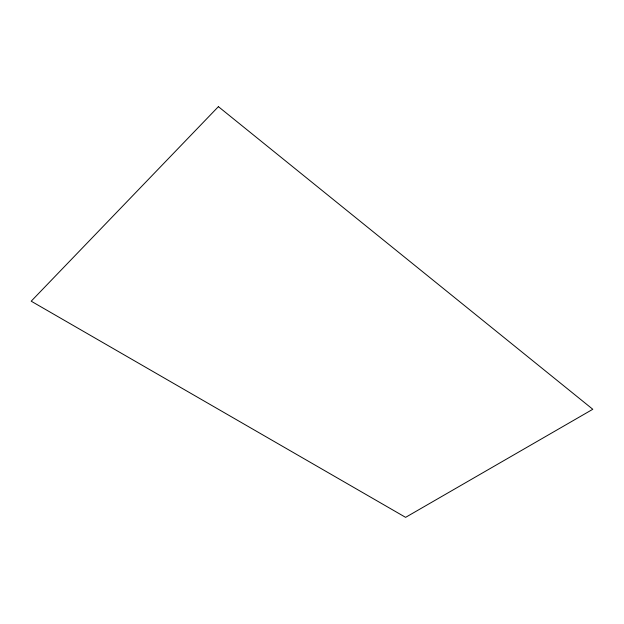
<?xml version="1.0" encoding="UTF-8"?>
<svg xmlns="http://www.w3.org/2000/svg" width="624" height="624" viewBox="0 0 624 624"><rect width="100%" height="100%" fill="white"/><g stroke="black" fill="none" stroke-linecap="round" stroke-linejoin="round"><path stroke-width="0.94" d="M218.4 106.649L31.2 301.189L405.6 517.351L592.8 409.274L218.4 106.649"/></g></svg>
